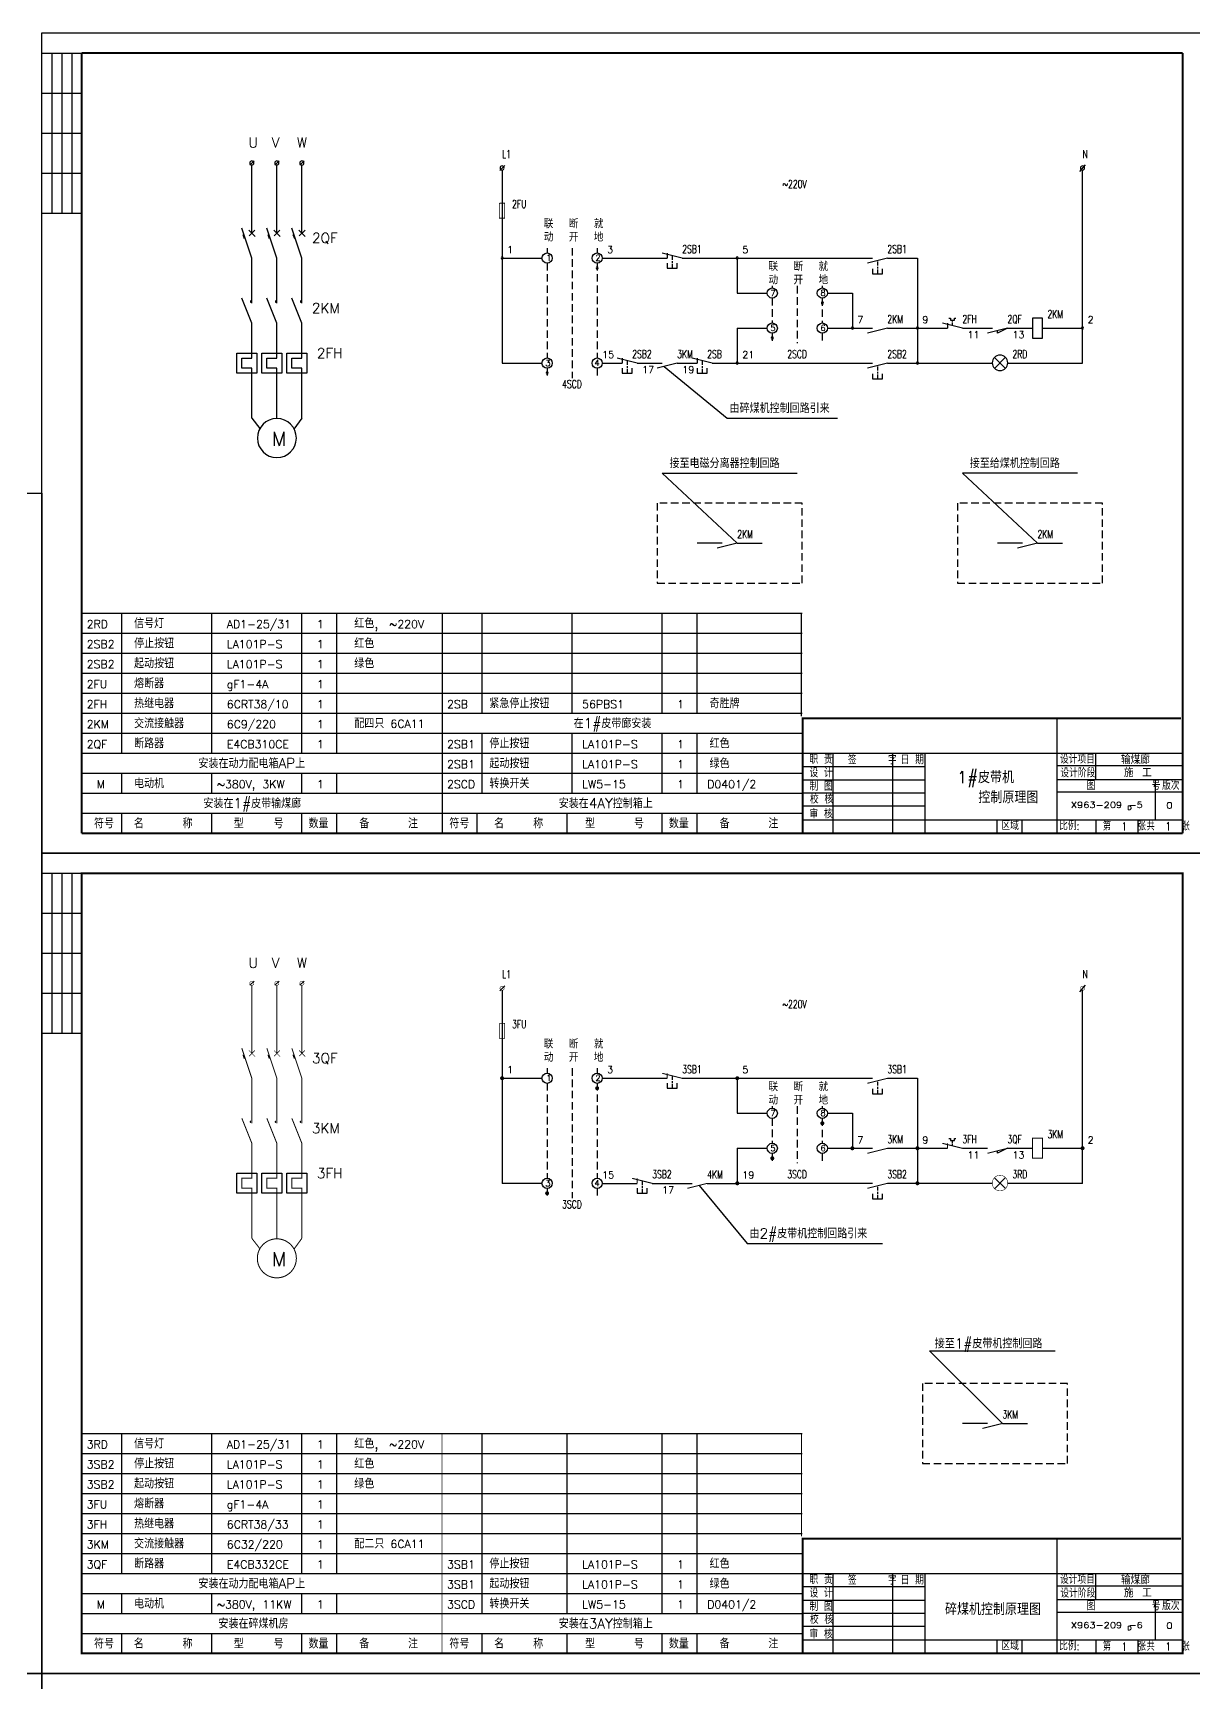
# Model space of a CAD drawing. Extents: x 385 to 3225, y -5 to 1635.
# Drawn here: x 1431 to 2011, y 810 to 1635 of the extents above; entities that cross this region are included whole.
import ezdxf

# ---------------------------------------------------------------- set-up
doc = ezdxf.new("R2010")
doc.units = 0
doc.header["$LTSCALE"] = 30
doc.header["$MEASUREMENT"] = 0
doc.linetypes.add('HIDDEN2', pattern=[0.1875, 0.125, -0.0625])
doc.layers.get('0').update_dxf_attribs({"linetype": 'CONTINUOUS'})
for name, color, linetype in [('HZ', 3, 'CONTINUOUS'), ('SY', 1, 'HIDDEN2'), ('SY1', 5, 'CONTINUOUS')]:
    doc.layers.add(name, color=color, linetype=linetype)
doc.styles.add('HZ', font='txt', dxfattribs={"bigfont": 'hztxt'})

# ---------------------------------------------------------------- blocks, each defined once
blk = doc.blocks.new('FU')
at = {"const_width": 0.4}
blk.add_lwpolyline([(-1.24, -0.05), (1.26, -0.05), (1.26, -7.55), (-1.35, -7.55), (-1.35, -0.05)], dxfattribs=at)

msp = doc.modelspace()

# ---------------------------------------------------------------- linework, layer by layer
for p, q in [((1435, 1225), (1435, 1635)), ((1435, 1635), (2015, 1635)), ((1435, 1635), (1455, 1635)), ((1435, 1625), (1455, 1625)), ((1440, 1625), (1440, 1545)), ((1445, 1625), (1445, 1545)), ((1450, 1625), (1450, 1545)), ((1435, 1605), (1455, 1605)), ((1435, 1585), (1455, 1585)), ((1541.12, 1571.14), (1538.95, 1568.98)), ((1539.99, 1535.02), (1539.99, 1569.06)), ((1553.57, 1571.14), (1551.4, 1568.98)), ((1552.49, 1535.02), (1552.49, 1569.06)), ((1566.1, 1571.14), (1563.94, 1568.98)), ((1564.99, 1535.02), (1564.99, 1569)), ((1666.36, 1568.78), (1663.84, 1566.3)), ((1956.38, 1569.09), (1953.49, 1565.73)), ((1955, 1567.41), (1955, 1567.51)), ((1435, 1565), (1455, 1565)), ((1665, 1566.52), (1665, 1470)), ((1955, 1470), (1955, 1566.6)), ((1435, 1545), (1455, 1545)), ((1539.99, 1522.52), (1534.99, 1537.52)), ((1535.53, 1534.27), (1536.23, 1532.3)), ((1538.54, 1536.46), (1541.67, 1533.33)), ((1541.55, 1536.46), (1538.65, 1533.56)), ((1552.49, 1522.52), (1547.49, 1537.52)), ((1548.03, 1534.27), (1548.73, 1532.3)), ((1551.04, 1536.46), (1554.17, 1533.33)), ((1554.05, 1536.46), (1551.15, 1533.56)), ((1564.99, 1522.52), (1559.99, 1537.52)), ((1560.53, 1534.27), (1561.23, 1532.3)), ((1563.54, 1536.46), (1566.67, 1533.33)), ((1566.55, 1536.46), (1563.65, 1533.56)), ((1539.99, 1500.02), (1539.99, 1522.52)), ((1552.49, 1500.02), (1552.49, 1522.52)), ((1564.99, 1500.02), (1564.99, 1522.52)), ((1665, 1522.51), (1685, 1522.51)), ((1715, 1522.51), (1747.5, 1522.51)), ((1755, 1522.51), (1745, 1525.01)), ((1747.5, 1525.01), (1747.5, 1522.51)), ((1747.5, 1520.01), (1747.5, 1517.51)), ((1750.03, 1523.63), (1750.03, 1521.67)), ((1750.03, 1521.02), (1750.03, 1520.04)), ((1750.03, 1519.55), (1750.03, 1517.43)), ((1752.5, 1517.51), (1752.5, 1520.01)), ((1755, 1522.51), (1755, 1522.51)), ((1755, 1522.51), (1850, 1522.51)), ((1782.5, 1522.51), (1782.5, 1505.01)), ((1857.5, 1522.51), (1847.5, 1520.01)), ((1850, 1522.51), (1850, 1522.51)), ((1850, 1522.51), (1850, 1522.51)), ((1852.54, 1520.8), (1852.54, 1518.85)), ((1852.54, 1518.19), (1852.54, 1517.22)), ((1857.5, 1522.51), (1872.5, 1522.51)), ((1872.5, 1522.51), (1872.5, 1487.51)), ((1747.5, 1517.51), (1752.5, 1517.51)), ((1850, 1517.19), (1850, 1514.69)), ((1850, 1514.69), (1855, 1514.69)), ((1852.54, 1516.73), (1852.54, 1514.61)), ((1855, 1514.69), (1855, 1517.19)), ((1539.99, 1490.02), (1534.99, 1502.52)), ((1552.49, 1490.02), (1547.49, 1502.52)), ((1564.99, 1490.02), (1559.99, 1502.52)), ((1782.5, 1505.01), (1797.5, 1505.01)), ((1827.5, 1505.01), (1840, 1505.01)), ((1840, 1505.01), (1840, 1487.51)), ((1539.99, 1472.52), (1539.99, 1490.02)), ((1552.49, 1472.52), (1552.49, 1490.02)), ((1564.99, 1472.52), (1564.99, 1490.02)), ((1782.5, 1487.51), (1797.5, 1487.51)), ((1782.5, 1487.51), (1782.5, 1470)), ((1827.5, 1487.51), (1850, 1487.51)), ((1857.5, 1487.51), (1847.5, 1485.01)), ((1857.5, 1487.51), (1887.5, 1487.51)), ((1872.5, 1487.51), (1872.5, 1470.01)), ((1895, 1487.51), (1885, 1490.01)), ((1887.5, 1490.01), (1887.5, 1487.51)), ((1888.19, 1492.49), (1888.99, 1492.49)), ((1888.99, 1492.49), (1888.99, 1491.48)), ((1888.99, 1491.48), (1891, 1491.48)), ((1888.99, 1491.48), (1888.99, 1491.48)), ((1890, 1490.95), (1890, 1491.48)), ((1890, 1490.28), (1890, 1490.68)), ((1890, 1489.01), (1890, 1489.88)), ((1890.06, 1490.75), (1890.06, 1490.75)), ((1891, 1491.48), (1891, 1492.49)), ((1891, 1492.49), (1891.74, 1492.49)), ((1895, 1487.5), (1910, 1487.5)), ((1917.5, 1487.51), (1907.5, 1485.01)), ((1917.5, 1487.51), (1912.5, 1485.01)), ((1912.5, 1485.01), (1912.5, 1486.18)), ((1917.5, 1487.51), (1930, 1487.51)), ((1930, 1492.51), (1930, 1482.51)), ((1935, 1492.51), (1930, 1492.51)), ((1935, 1482.51), (1935, 1492.51)), ((1935, 1487.51), (1955, 1487.51)), ((1930, 1482.51), (1935, 1482.51)), ((1532.49, 1475.02), (1542.49, 1475.02)), ((1532.49, 1465.02), (1532.49, 1475.02)), ((1534.99, 1467.52), (1534.99, 1472.52)), ((1534.99, 1472.52), (1539.99, 1472.52)), ((1542.49, 1475.02), (1542.49, 1465.02)), ((1544.99, 1475.02), (1554.99, 1475.02)), ((1544.99, 1465.02), (1544.99, 1475.02)), ((1547.49, 1467.52), (1547.49, 1472.52)), ((1547.49, 1472.52), (1552.49, 1472.52)), ((1554.99, 1475.02), (1554.99, 1465.02)), ((1557.49, 1475.02), (1567.49, 1475.02)), ((1557.49, 1465.02), (1557.49, 1475.02)), ((1559.99, 1467.52), (1559.99, 1472.52)), ((1559.99, 1472.52), (1564.99, 1472.52)), ((1567.49, 1475.02), (1567.49, 1465.02)), ((1665, 1470.01), (1685, 1470.01)), ((1715, 1470), (1725, 1470)), ((1732.5, 1470.01), (1722.5, 1472.51)), ((1725, 1472.51), (1725, 1470.01)), ((1727.53, 1471.13), (1727.53, 1469.17)), ((1727.53, 1468.52), (1727.53, 1467.54)), ((1732.5, 1470.01), (1732.5, 1470.01)), ((1732.5, 1470), (1745, 1470)), ((1752.5, 1470), (1742.5, 1467.5)), ((1745.92, 1468.33), (1777.5, 1442.5)), ((1752.5, 1470), (1762.5, 1470)), ((1770, 1470.01), (1760, 1472.51)), ((1762.5, 1472.51), (1762.5, 1470.01)), ((1765.03, 1471.13), (1765.03, 1469.17)), ((1765.03, 1468.52), (1765.03, 1467.54)), ((1770, 1470.01), (1770, 1470.01)), ((1770, 1470.01), (1770, 1470.01)), ((1770, 1470), (1782.5, 1470)), ((1782.5, 1470.01), (1850, 1470.01)), ((1857.5, 1470.01), (1847.5, 1467.51)), ((1852.54, 1468.3), (1852.54, 1466.35)), ((1857.5, 1470.01), (1910, 1470.01)), ((1911.08, 1472.81), (1916.35, 1467.54)), ((1911.1, 1467.47), (1916.41, 1472.77)), ((1917.5, 1470.01), (1955, 1470.01)), ((1542.49, 1465.02), (1532.49, 1465.02)), ((1539.99, 1467.52), (1534.99, 1467.52)), ((1539.99, 1442.52), (1539.99, 1467.52)), ((1554.99, 1465.02), (1544.99, 1465.02)), ((1552.49, 1467.52), (1547.49, 1467.52)), ((1552.49, 1442.52), (1552.49, 1467.52)), ((1567.49, 1465.02), (1557.49, 1465.02)), ((1564.99, 1467.52), (1559.99, 1467.52)), ((1564.99, 1442.52), (1564.99, 1467.52)), ((1725, 1467.51), (1725, 1465.01)), ((1725, 1465.01), (1730, 1465.01)), ((1727.53, 1467.05), (1727.53, 1464.93)), ((1730, 1465.01), (1730, 1467.51)), ((1762.5, 1467.51), (1762.5, 1465.01)), ((1762.5, 1465.01), (1767.5, 1465.01)), ((1765.03, 1467.05), (1765.03, 1464.93)), ((1767.5, 1465.01), (1767.5, 1467.51)), ((1850, 1464.69), (1850, 1462.19)), ((1850, 1462.19), (1855, 1462.19)), ((1852.54, 1465.69), (1852.54, 1464.72)), ((1852.54, 1464.23), (1852.54, 1462.11)), ((1855, 1462.19), (1855, 1464.69)), ((1539.99, 1442.52), (1543.96, 1437.39)), ((1564.99, 1442.52), (1560.98, 1437)), ((1777.5, 1442.5), (1832.5, 1442.5)), ((1745, 1415), (1782.5, 1380)), ((1745, 1415), (1812.5, 1415)), ((1895, 1415), (1932.5, 1380)), ((1952.5, 1415), (1895, 1415)), ((595, 1405), (1435, 1405)), ((1435, 1405), (1435, 815)), ((1775, 1380), (1762.5, 1380)), ((1782.5, 1380), (1772.5, 1377.5)), ((1782.5, 1380), (1795, 1380)), ((1925, 1380), (1912.5, 1380)), ((1932.5, 1380), (1922.5, 1377.5)), ((1932.5, 1380), (1945, 1380)), ((1455, 1345), (1815, 1345)), ((1475, 1275), (1475, 1345)), ((1520, 1275), (1520, 1345)), ((1565, 1275), (1565, 1345)), ((1582.5, 1275), (1582.5, 1345)), ((1635, 1345), (1635, 1235)), ((1655, 1295), (1655, 1345)), ((1700, 1295), (1700, 1345)), ((1745, 1295), (1745, 1345)), ((1762.5, 1295), (1762.5, 1345)), ((1814.57, 1293.58), (1814.57, 1345)), ((1455, 1335), (1815, 1335)), ((1455, 1325), (1815, 1325)), ((1455, 1315), (1815, 1315)), ((1455, 1305), (1815, 1305)), ((1455, 1295), (1815, 1295)), ((1455, 1285), (1815, 1285)), ((1655, 1255), (1655, 1285)), ((1700, 1255), (1700, 1285)), ((1745, 1255), (1745, 1285)), ((1762.5, 1255), (1762.5, 1285)), ((1455, 1275), (1815, 1275)), ((1815.49, 1274.98), (2004.54, 1274.98)), ((1455, 1265), (1815, 1265)), ((1475, 1255), (1475, 1265)), ((1520, 1255), (1520, 1265)), ((1565, 1255), (1565, 1265)), ((1582.5, 1255), (1582.5, 1265)), ((1455, 1255), (1635, 1255)), ((1635, 1255), (1815, 1255)), ((1455, 1245), (1517.5, 1245)), ((1455, 1245), (1815, 1245)), ((1475, 1235), (1475, 1245)), ((1520, 1235), (1520, 1245)), ((1565, 1235), (1565, 1245)), ((1582.5, 1235), (1582.5, 1245)), ((1652.5, 1235), (1652.5, 1245)), ((1697.5, 1235), (1697.5, 1245)), ((1745, 1235), (1745, 1245)), ((1762.5, 1235), (1762.5, 1245)), ((2015, 1225), (1435, 1225)), ((1435, 815), (1435, 1225)), ((1435, 1225), (2015, 1225)), ((1435, 1225), (1455, 1225)), ((1435, 1215), (1455, 1215)), ((1440, 1215), (1440, 1135)), ((1445, 1215), (1445, 1135)), ((1450, 1215), (1450, 1135)), ((1435, 1195), (1455, 1195)), ((1435, 1175), (1455, 1175)), ((1435, 1155), (1455, 1155)), ((1541.12, 1161.14), (1538.95, 1158.98)), ((1553.57, 1161.14), (1551.4, 1158.98)), ((1566.1, 1161.14), (1563.94, 1158.98)), ((1666.36, 1158.78), (1663.84, 1156.3)), ((1665, 1156.52), (1665, 1060)), ((1956.38, 1159.09), (1953.49, 1155.73)), ((1955, 1157.41), (1955, 1157.51)), ((1955, 1060), (1955, 1156.6)), ((1435, 1135), (1455, 1135)), ((1750.03, 1113.63), (1750.03, 1111.67)), ((1665, 1112.51), (1685, 1112.51)), ((1715, 1112.51), (1747.5, 1112.51)), ((1747.5, 1110.01), (1747.5, 1107.51)), ((1747.5, 1107.51), (1752.5, 1107.51)), ((1750.03, 1111.02), (1750.03, 1110.04)), ((1750.03, 1109.55), (1750.03, 1107.43)), ((1752.5, 1107.51), (1752.5, 1110.01)), ((1755, 1112.51), (1755, 1112.51)), ((1755, 1112.51), (1850, 1112.51)), ((1782.5, 1112.51), (1782.5, 1095.01)), ((1850, 1112.51), (1850, 1112.51)), ((1850, 1112.51), (1850, 1112.51)), ((1850, 1107.19), (1850, 1104.69)), ((1852.54, 1110.8), (1852.54, 1108.85)), ((1852.54, 1108.19), (1852.54, 1107.22)), ((1852.54, 1106.73), (1852.54, 1104.61)), ((1855, 1104.69), (1855, 1107.19)), ((1857.5, 1112.51), (1872.5, 1112.51)), ((1872.5, 1112.51), (1872.5, 1077.51)), ((1850, 1104.69), (1855, 1104.69)), ((1782.5, 1095.01), (1797.5, 1095.01)), ((1827.5, 1095.01), (1840, 1095.01)), ((1840, 1095.01), (1840, 1077.51)), ((1888.19, 1082.49), (1888.99, 1082.49)), ((1888.99, 1082.49), (1888.99, 1081.48)), ((1888.99, 1081.48), (1891, 1081.48)), ((1888.99, 1081.48), (1888.99, 1081.48)), ((1890, 1080.95), (1890, 1081.48)), ((1890, 1080.28), (1890, 1080.68)), ((1890.06, 1080.75), (1890.06, 1080.75)), ((1891, 1081.48), (1891, 1082.49)), ((1891, 1082.49), (1891.74, 1082.49)), ((1782.5, 1077.51), (1797.5, 1077.51)), ((1782.5, 1077.51), (1782.5, 1060)), ((1827.5, 1077.51), (1850, 1077.51)), ((1857.5, 1077.51), (1887.5, 1077.51)), ((1872.5, 1077.51), (1872.5, 1060.01)), ((1890, 1079.01), (1890, 1079.88)), ((1895, 1077.51), (1907.5, 1077.51)), ((1917.5, 1077.51), (1912.5, 1075.01)), ((1912.5, 1075.01), (1912.5, 1076.18)), ((1917.5, 1077.51), (1930, 1077.51)), ((1935, 1077.51), (1955, 1077.51)), ((1532.49, 1065.02), (1542.49, 1065.02)), ((1532.49, 1055.02), (1532.49, 1065.02)), ((1542.49, 1065.02), (1542.49, 1055.02)), ((1544.99, 1065.02), (1554.99, 1065.02)), ((1544.99, 1055.02), (1544.99, 1065.02)), ((1554.99, 1065.02), (1554.99, 1055.02)), ((1557.49, 1065.02), (1567.49, 1065.02)), ((1557.49, 1055.02), (1557.49, 1065.02)), ((1567.49, 1065.02), (1567.49, 1055.02)), ((1665, 1060.01), (1685, 1060.01)), ((1715, 1060), (1732.5, 1060)), ((1732.5, 1057.51), (1732.5, 1055.01)), ((1735.03, 1061.13), (1735.03, 1059.17)), ((1735.03, 1058.52), (1735.03, 1057.54)), ((1735.03, 1057.05), (1735.03, 1054.93)), ((1737.5, 1055.01), (1737.5, 1057.51)), ((1740, 1060.01), (1740, 1060.01)), ((1740, 1060), (1760, 1060)), ((1763.47, 1058.94), (1787.5, 1030)), ((1767.5, 1060), (1782.5, 1060)), ((1775, 1060.01), (1775, 1060.01)), ((1782.5, 1060.01), (1850, 1060.01)), ((1852.54, 1058.3), (1852.54, 1056.35)), ((1852.54, 1055.69), (1852.54, 1054.72)), ((1857.5, 1060.01), (1910, 1060.01)), ((1911.08, 1062.81), (1916.35, 1057.54)), ((1911.1, 1057.47), (1916.41, 1062.77)), ((1917.5, 1060.01), (1955, 1060.01)), ((1542.49, 1055.02), (1532.49, 1055.02)), ((1554.99, 1055.02), (1544.99, 1055.02)), ((1567.49, 1055.02), (1557.49, 1055.02)), ((1732.5, 1055.01), (1737.5, 1055.01)), ((1850, 1054.69), (1850, 1052.19)), ((1850, 1052.19), (1855, 1052.19)), ((1852.54, 1054.23), (1852.54, 1052.11)), ((1855, 1052.19), (1855, 1054.69)), ((1787.5, 1030), (1855, 1030)), ((1915, 940), (1878.6, 976.2)), ((1878.6, 976.2), (1941.25, 976.2)), ((1455, 935), (1815, 935)), ((1475, 865), (1475, 935)), ((1520, 865), (1520, 935)), ((1565, 865), (1565, 935)), ((1582.5, 865), (1582.5, 935)), ((1655, 845), (1655, 935)), ((1697.5, 845), (1697.5, 935)), ((1745, 845), (1745, 935)), ((1762.5, 845), (1762.5, 935)), ((1907.5, 940), (1895, 940)), ((1915, 940), (1927.5, 940)), ((1455, 925), (1815, 925)), ((1455, 915), (1815, 915)), ((1455, 905), (1815, 905)), ((1455, 895), (1815, 895)), ((1455, 885), (1815, 885)), ((1455, 875), (1815, 875)), ((1455, 865), (1815, 865)), ((1815.49, 864.98), (2004.54, 864.98)), ((1455, 855), (1815, 855)), ((1475, 845), (1475, 855)), ((1520, 845), (1520, 855)), ((1565, 845), (1565, 855)), ((1582.5, 845), (1582.5, 855)), ((1455, 845), (1635, 845)), ((1635, 845), (1815, 845)), ((1455, 835), (1517.5, 835)), ((1455, 835), (1815, 835)), ((1475, 825), (1475, 835)), ((1520, 825), (1520, 835)), ((1565, 825), (1565, 835)), ((1582.5, 825), (1582.5, 835)), ((1655, 825), (1655, 835)), ((1697.5, 825), (1697.5, 835)), ((1745, 825), (1745, 835)), ((1762.5, 825), (1762.5, 835)), ((1435, 815), (595, 815)), ((855, 815), (1435, 815)), ((2015, 815), (1435, 815)), ((1435, 815), (1435, 405)), ((1435, 405), (1435, 815)), ((1435, 815), (2015, 815)), ((1435, 815), (1455, 815))]:
    msp.add_line(p, q)
for points, const_width in [([(1455, 1625), (2005, 1625)], 1), ([(1455, 1235), (1455, 1625)], 1), ([(2005, 1625), (2005, 1235)], 1), ([(1663.76, 1549.96), (1666.26, 1549.96), (1666.26, 1542.46), (1663.65, 1542.46), (1663.65, 1549.96)], 0.4), ([(2004.16, 1292.37), (1815.11, 1292.37), (1815.11, 1235)], 1), ([(2005, 1235), (1455, 1235)], 1), ([(1455, 825), (1455, 1215), (2005, 1215), (2005, 825), (1455, 825)], 1), ([(1539.99, 1125.02), (1539.99, 1159.06)], 0.5), ([(1552.49, 1125.02), (1552.49, 1159.06)], 0.5), ([(1564.99, 1125.02), (1564.99, 1159)], 0.5), ([(1539.99, 1090.02), (1539.99, 1112.52), (1534.99, 1127.52)], 0.5), ([(1535.53, 1124.27), (1536.23, 1122.3)], 0.5), ([(1538.54, 1126.46), (1541.67, 1123.33)], 0.3), ([(1541.55, 1126.46), (1538.65, 1123.56)], 0.3), ([(1552.49, 1090.02), (1552.49, 1112.52), (1547.49, 1127.52)], 0.5), ([(1548.03, 1124.27), (1548.73, 1122.3)], 0.5), ([(1551.04, 1126.46), (1554.17, 1123.33)], 0.3), ([(1554.05, 1126.46), (1551.15, 1123.56)], 0.3), ([(1564.99, 1090.02), (1564.99, 1112.52), (1559.99, 1127.52)], 0.5), ([(1560.53, 1124.27), (1561.23, 1122.3)], 0.5), ([(1563.54, 1126.46), (1566.67, 1123.33)], 0.3), ([(1566.55, 1126.46), (1563.65, 1123.56)], 0.3), ([(1755, 1112.51), (1745, 1115.01)], 0.5), ([(1747.5, 1115.01), (1747.5, 1112.51)], 0.5), ([(1857.5, 1112.51), (1847.5, 1110.01)], 0.5), ([(1539.99, 1032.52), (1539.99, 1057.52), (1534.99, 1057.52), (1534.99, 1062.52), (1539.99, 1062.52), (1539.99, 1080.02), (1534.99, 1092.52)], 0.5), ([(1552.49, 1032.52), (1552.49, 1057.52), (1547.49, 1057.52), (1547.49, 1062.52), (1552.49, 1062.52), (1552.49, 1080.02), (1547.49, 1092.52)], 0.5), ([(1564.99, 1032.52), (1564.99, 1057.52), (1559.99, 1057.52), (1559.99, 1062.52), (1564.99, 1062.52), (1564.99, 1080.02), (1559.99, 1092.52)], 0.5), ([(1930, 1082.51), (1930, 1072.51), (1935, 1072.51), (1935, 1082.51), (1930, 1082.51)], 0.5), ([(1857.5, 1077.51), (1847.5, 1075.01)], 0.5), ([(1895, 1077.51), (1885, 1080.01)], 0.5), ([(1887.5, 1080.01), (1887.5, 1077.51)], 0.5), ([(1917.5, 1077.51), (1907.5, 1075.01)], 0.5), ([(1740, 1060.01), (1730, 1062.51)], 0.5), ([(1732.5, 1062.51), (1732.5, 1060.01)], 0.5), ([(1767.5, 1060), (1757.5, 1057.5)], 0.5), ([(1857.5, 1060.01), (1847.5, 1057.51)], 0.5), ([(1539.99, 1032.52), (1543.96, 1027.39)], 0.5), ([(1564.99, 1032.52), (1560.98, 1027)], 0.5), ([(1915, 940), (1905, 937.5)], 0.5), ([(1635, 935), (1635, 825)], 0.4), ([(1814.57, 883.58), (1814.57, 935)], 0.4), ([(2004.16, 882.37), (1815.11, 882.37), (1815.11, 825)], 1)]:
    msp.add_lwpolyline(points, dxfattribs=dict(const_width=const_width))
for points, const_width in [([(1538.97, 1160.02, 1), (1541.02, 1160.02, 1)], 0.25), ([(1551.47, 1160.02, 1), (1553.52, 1160.02, 1)], 0.25), ([(1563.97, 1160.02, 1), (1566.02, 1160.02, 1)], 0.25), ([(1663.97, 1157.51, 1), (1666.02, 1157.51, 1)], 0.25), ([(1953.97, 1157.51, 1), (1956.02, 1157.51, 1)], 0.25), ([(1664.51, 1112.54, 1), (1665.51, 1112.54, 1)], 1), ([(1782.01, 1112.54, 1), (1783.01, 1112.54, 1)], 1), ([(1712.01, 1107.54, 1), (1713.01, 1107.54, 1)], 1), ([(1824.51, 1090.04, 1), (1825.51, 1090.04, 1)], 1), ([(1799.51, 1072.54, 1), (1800.51, 1072.54, 1)], 1), ([(1839.51, 1077.54, 1), (1840.51, 1077.54, 1)], 1), ([(1872.01, 1077.54, 1), (1873.01, 1077.54, 1)], 1), ([(1954.51, 1077.54, 1), (1955.51, 1077.54, 1)], 1), ([(1909.88, 1060.13, 1), (1917.63, 1060.13, 1)], 0.25), ([(1687.01, 1055.04, 1), (1688.01, 1055.04, 1)], 1), ([(1782.01, 1060.04, 1), (1783.01, 1060.04, 1)], 1), ([(1872.01, 1060.04, 1), (1873.01, 1060.04, 1)], 1), ([(1542.74, 1022.52, 1), (1562.24, 1022.52, 1)], 0.5)]:
    msp.add_lwpolyline(points, format="xyb", close=True, dxfattribs=dict(const_width=const_width))
at = {"const_width": 0.65}
for points in [[(1539.6, 1091.09, 0.428691), (1539.26, 1090.76, 1)], [(1539.26, 1090.76, 0.429183), (1539.6, 1090.44, 1)], [(1552.1, 1091.09, 0.428691), (1551.76, 1090.76, 1)], [(1551.76, 1090.76, 0.429183), (1552.1, 1090.44, 1)], [(1564.6, 1091.09, 0.428691), (1564.26, 1090.76, 1)], [(1564.26, 1090.76, 0.429183), (1564.6, 1090.44, 1)]]:
    msp.add_lwpolyline(points, format="xyb", dxfattribs=at)
for centre in [(1687.5, 1522.51), (1712.5, 1522.51), (1800, 1505.01), (1825, 1505.01), (1800, 1487.51), (1825, 1487.51), (1687.5, 1470.01), (1712.5, 1470.01), (1687.5, 1112.51), (1712.5, 1112.51), (1800, 1095.01), (1825, 1095.01), (1800, 1077.51), (1825, 1077.51), (1687.5, 1060.01), (1712.5, 1060.01)]:
    msp.add_circle(centre, 2.55)
for centre, radius, start, end in [((1539.99, 1570.02), 1.03, 0, 180), ((1539.99, 1570.02), 1.03, 180, 0), ((1552.49, 1570.02), 1.03, 0, 180), ((1552.49, 1570.02), 1.03, 180, 0), ((1564.99, 1570.02), 1.03, 0, 180), ((1564.99, 1570.02), 1.03, 180, 0), ((1665, 1567.51), 1.02, 0, 180), ((1665, 1567.51), 1.02, 180, 0), ((1955, 1567.51), 1.02, 0, 180), ((1955, 1567.51), 1.02, 180, 0), ((1665.01, 1522.54), 0.5, 0, 180), ((1665.01, 1522.54), 0.5, 180, 0), ((1712.51, 1517.54), 0.5, 0, 180), ((1782.51, 1522.54), 0.5, 0, 180), ((1782.51, 1522.54), 0.5, 180, 0), ((1712.51, 1517.54), 0.5, 180, 0), ((1539.58, 1500.76), 0.325, 87.18258, 180), ((1552.08, 1500.76), 0.325, 87.18258, 180), ((1564.58, 1500.76), 0.325, 87.18258, 180), ((1539.58, 1500.76), 0.325, 180, 272.91277), ((1552.08, 1500.76), 0.325, 180, 272.91277), ((1564.58, 1500.76), 0.325, 180, 272.91277), ((1825.01, 1500.04), 0.5, 0, 180), ((1825.01, 1500.04), 0.5, 180, 0), ((1840.01, 1487.54), 0.5, 0, 180), ((1840.01, 1487.54), 0.5, 180, 0), ((1872.51, 1487.54), 0.5, 0, 180), ((1872.51, 1487.54), 0.5, 180, 0), ((1955.01, 1487.54), 0.5, 0, 180), ((1955.01, 1487.54), 0.5, 180, 0), ((1800.01, 1482.54), 0.5, 0, 180), ((1800.01, 1482.54), 0.5, 180, 0), ((1782.51, 1470.04), 0.5, 0, 180), ((1782.51, 1470.04), 0.5, 180, 0), ((1872.51, 1470.04), 0.5, 0, 180), ((1872.51, 1470.04), 0.5, 180, 0), ((1913.76, 1470.13), 3.88, 0, 180), ((1913.76, 1470.13), 3.88, 180, 0), ((1687.51, 1465.04), 0.5, 0, 180), ((1687.51, 1465.04), 0.5, 180, 0), ((1552.49, 1432.52), 9.75, 0, 180), ((1552.49, 1432.52), 9.75, 180, 0)]:
    msp.add_arc(centre, radius, start, end)
at = {"layer": 'HZ', "color": 3}
for p, q in [((1942.19, 1292.15), (1942.19, 1235)), ((1830.24, 1274.98), (1830.24, 1235)), ((1860.12, 1274.98), (1860.12, 1236.91)), ((1860.13, 1274.98), (1860.13, 1235)), ((1876.23, 1274.98), (1876.23, 1235)), ((1961.58, 1261.92), (1961.58, 1274.98)), ((1876.23, 1268.26), (1815.11, 1268.26)), ((2005.13, 1268.63), (1942.19, 1268.63)), ((1942.19, 1261.92), (2005.13, 1261.92)), ((1991.42, 1241.76), (1991.42, 1261.92)), ((1876.23, 1261.54), (1815.11, 1261.54)), ((1815.11, 1255.2), (1876.23, 1255.2)), ((2005.13, 1255.57), (1942.19, 1255.57)), ((1876.23, 1248.48), (1815.11, 1248.48)), ((1815.11, 1241.76), (2005.13, 1241.76)), ((1912.34, 1235), (1912.34, 1241.76)), ((1924.65, 1241.76), (1924.65, 1235)), ((1961.58, 1241.76), (1961.58, 1235)), ((1982.85, 1235), (1982.85, 1241.76)), ((1942.19, 882.15), (1942.19, 825)), ((1876.23, 858.26), (1815.11, 858.26)), ((1830.24, 864.98), (1830.24, 825)), ((1860.12, 864.98), (1860.12, 826.91)), ((1860.13, 864.98), (1860.13, 825)), ((1876.23, 864.98), (1876.23, 825)), ((2005.13, 858.63), (1942.19, 858.63)), ((1961.58, 851.92), (1961.58, 864.98)), ((1876.23, 851.54), (1815.11, 851.54)), ((1942.19, 851.92), (2005.13, 851.92)), ((1991.42, 831.76), (1991.42, 851.92)), ((1815.11, 845.2), (1876.23, 845.2)), ((2005.13, 845.57), (1942.19, 845.57)), ((1876.23, 838.48), (1815.11, 838.48)), ((1815.11, 831.76), (2005.13, 831.76)), ((1912.34, 825), (1912.34, 831.76)), ((1924.65, 831.76), (1924.65, 825)), ((1961.58, 831.76), (1961.58, 825)), ((1982.85, 825), (1982.85, 831.76))]:
    msp.add_line(p, q, dxfattribs=at)
at = {"layer": 'SY'}
for p, q in [((1687.5, 1527.51), (1687.5, 1524.98)), ((1700, 1527.51), (1700, 1462.51)), ((1712.5, 1527.51), (1712.5, 1524.98)), ((1687.5, 1520.09), (1687.5, 1472.49)), ((1712.5, 1520.09), (1712.5, 1472.49)), ((1800, 1508.56), (1800, 1507.45)), ((1800, 1502.51), (1800, 1489.99)), ((1812.5, 1508.56), (1812.5, 1480.01)), ((1825, 1508.56), (1825, 1507.45)), ((1825, 1502.42), (1825, 1489.99)), ((1800, 1484.96), (1800, 1480.01)), ((1825, 1485.05), (1825, 1480.01)), ((1687.5, 1467.6), (1687.5, 1462.51)), ((1712.5, 1467.6), (1712.5, 1462.51)), ((1742.5, 1400), (1742.5, 1360)), ((1815, 1400), (1742.5, 1400)), ((1815, 1360), (1815, 1400)), ((1965, 1400), (1892.5, 1400)), ((1892.5, 1400), (1892.5, 1360)), ((1965, 1360), (1965, 1400)), ((1742.5, 1360), (1815, 1360)), ((1892.5, 1360), (1965, 1360)), ((1687.5, 1117.51), (1687.5, 1114.98)), ((1700, 1117.51), (1700, 1052.51)), ((1712.5, 1117.51), (1712.5, 1114.98)), ((1687.5, 1110.09), (1687.5, 1062.49)), ((1712.5, 1110.09), (1712.5, 1062.49)), ((1800, 1098.56), (1800, 1097.45)), ((1812.5, 1098.56), (1812.5, 1070.01)), ((1825, 1098.56), (1825, 1097.45)), ((1800, 1092.51), (1800, 1079.99)), ((1825, 1092.42), (1825, 1079.99)), ((1800, 1074.96), (1800, 1070.01)), ((1825, 1075.05), (1825, 1070.01)), ((1687.5, 1057.6), (1687.5, 1052.51)), ((1712.5, 1057.6), (1712.5, 1052.51)), ((1875, 960), (1875, 920)), ((1947.5, 960), (1875, 960)), ((1947.5, 920), (1947.5, 960)), ((1875, 920), (1947.5, 920))]:
    msp.add_line(p, q, dxfattribs=at)

# ---------------------------------------------------------------- block references
msp.add_blockref('FU', (1665, 1140.01))

# ---------------------------------------------------------------- texts
at = {"style": 'HZ'}
for s, height, p in [('U', 5, (1538.32, 1577.71)), ('V', 5, (1549.96, 1577.8)), ('W', 5, (1562.5, 1577.8)), ('2QF', 5, (1570.05, 1530.06)), ('联', 4, (1685.84, 1537.48)), ('动', 4, (1685.84, 1530.82)), ('开', 4, (1698.34, 1530.82)), ('断', 4, (1698.34, 1537.48)), ('地', 4, (1710.84, 1530.82)), ('就', 4, (1710.84, 1537.48)), ('1', 3.5, (1667.5, 1525)), ('3', 3.5, (1717.5, 1525)), ('5', 3.5, (1785, 1525)), ('联', 4, (1798.11, 1516.11)), ('断', 4, (1810.61, 1516.11)), ('就', 4, (1823.11, 1516.11)), ('动', 4, (1798.11, 1509.44)), ('开', 4, (1810.61, 1509.44)), ('地', 4, (1823.11, 1509.44)), ('2KM', 5, (1569.99, 1495.02)), ('7', 3.5, (1842.5, 1490)), ('9', 3.5, (1875, 1490)), ('2', 3.5, (1957.5, 1490)), ('11', 3.5, (1897.5, 1482.5)), ('13', 3.5, (1920, 1482.5)), ('2FH', 5, (1572.49, 1472.52)), ('15', 3.5, (1715, 1472.5)), ('17', 3.5, (1735, 1465)), ('19', 3.5, (1755, 1465)), ('21', 3.5, (1785, 1472.5)), ('由碎煤机控制回路引来', 5, (1778.66, 1445)), ('M', 7, (1549.99, 1428.57)), ('接至电磁分离器控制回路', 5, (1748.66, 1417.5)), ('接至给煤机控制回路', 5, (1898.66, 1417.5)), ('2RD', 4, (1457.5, 1337.5)), ('信号灯', 5, (1481.16, 1337.5)), ('AD1-25/31', 4, (1527.5, 1337.5)), ('1', 4, (1572.5, 1337.5)), ('红色,', 5, (1591.16, 1337.5)), (' ~220V', 4, (1605, 1337.5)), ('2SB2', 4, (1457.5, 1327.5)), ('停止按钮', 5, (1481.16, 1327.5)), ('LA101P-S', 4, (1527.5, 1327.5)), ('1', 4, (1572.5, 1327.5)), ('红色', 5, (1591.16, 1327.5)), ('2SB2', 4, (1457.5, 1317.5)), ('起动按钮', 5, (1481.16, 1317.5)), ('LA101P-S', 4, (1527.5, 1317.5)), ('1', 4, (1572.5, 1317.5)), ('绿色', 5, (1591.16, 1317.5)), ('2FU', 4, (1457.5, 1307.5)), ('熔断器', 5, (1481.16, 1307.5)), ('gF1-4A', 4, (1527.5, 1307.5)), ('1', 4, (1572.5, 1307.5)), ('2FH', 4, (1457.5, 1297.5)), ('热继电器', 5, (1481.16, 1297.5)), ('6CRT38/10', 4, (1527.5, 1297.5)), ('1', 4, (1572.5, 1297.5)), ('2SB', 4, (1637.5, 1297.5)), ('紧急停止按钮', 5, (1658.66, 1297.5)), ('56PBS1', 4, (1705, 1297.5)), ('1', 4, (1752.5, 1297.5)), ('奇胜牌', 5, (1768.66, 1297.5)), ('2KM', 4, (1457.5, 1287.5)), ('交流接触器', 5, (1481.16, 1287.5)), ('6C9/220', 4, (1527.5, 1287.5)), ('1', 4, (1572.5, 1287.5)), ('配四只', 5, (1591.16, 1287.5)), ('6CA11', 4, (1609.24, 1287.74)), ('在1#皮带廊安装', 5, (1700.82, 1287.5)), ('2QF', 4, (1457.5, 1277.5)), ('断路器', 5, (1481.16, 1277.5)), ('E4CB310CE', 4, (1527.5, 1277.5)), ('1', 4, (1572.5, 1277.5)), ('2SB1', 4, (1637.5, 1277.5)), ('停止按钮', 5, (1658.66, 1277.5)), ('LA101P-S', 4, (1705, 1277.5)), ('1', 4, (1752.5, 1277.5)), ('红色', 5, (1768.66, 1277.5)), ('安装在动力配电箱AP上', 5, (1513.32, 1267.5)), ('2SB1', 4, (1637.5, 1267.5)), ('起动按钮', 5, (1658.66, 1267.5)), ('LA101P-S', 4, (1705, 1267.5)), ('1', 4, (1752.5, 1267.5)), ('绿色', 5, (1768.66, 1267.5)), ('电动机', 5, (1481.16, 1257.5)), ('转换开关', 5, (1658.66, 1257.5)), ('D0401/2', 4, (1767.5, 1257.5)), ('1#皮带机', 6, (1892.24, 1260)), ('M', 4, (1462.5, 1257.5)), ('~380V, 3KW', 4, (1522.5, 1257.5)), ('1', 4, (1572.5, 1257.5)), ('2SCD', 4, (1637.5, 1257.5)), ('LW5-15', 4, (1705, 1257.5)), ('1', 4, (1752.5, 1257.5)), ('  控制原理图', 6, (1892.24, 1250)), ('安装在1#皮带输煤廊', 5, (1515.82, 1247.5)), ('安装在4AY控制箱上', 5, (1693.32, 1247.5)), ('符号', 5, (1461.16, 1237.5)), ('名    称', 5, (1481.01, 1237.5)), (' 型   号', 5, (1526.49, 1237.5)), ('数量', 5, (1568.32, 1237.5)), ('备    注', 5, (1593.66, 1237.5)), ('符号', 5, (1638.66, 1237.5)), ('名   称', 5, (1661.01, 1237.5)), ('型    号', 5, (1706.49, 1237.5)), ('数量', 5, (1748.32, 1237.5)), ('备    注', 5, (1773.66, 1237.5)), ('U', 5, (1538.32, 1167.71)), ('V', 5, (1549.96, 1167.8)), ('W', 5, (1562.5, 1167.8)), ('联', 4, (1685.84, 1127.48)), ('断', 4, (1698.34, 1127.48)), ('就', 4, (1710.84, 1127.48)), ('3QF', 5, (1570.05, 1120.06)), ('动', 4, (1685.84, 1120.82)), ('开', 4, (1698.34, 1120.82)), ('地', 4, (1710.84, 1120.82)), ('1', 3.5, (1667.5, 1115)), ('3', 3.5, (1717.5, 1115)), ('5', 3.5, (1785, 1115)), ('联', 4, (1798.11, 1106.11)), ('断', 4, (1810.61, 1106.11)), ('就', 4, (1823.11, 1106.11)), ('动', 4, (1798.11, 1099.44)), ('开', 4, (1810.61, 1099.44)), ('地', 4, (1823.11, 1099.44)), ('3KM', 5, (1569.99, 1085.02)), ('7', 3.5, (1842.5, 1080)), ('9', 3.5, (1875, 1080)), ('2', 3.5, (1957.5, 1080)), ('11', 3.5, (1897.5, 1072.5)), ('13', 3.5, (1920, 1072.5)), ('3FH', 5, (1572.49, 1062.52)), ('15', 3.5, (1715, 1062.5)), ('19', 3.5, (1785, 1062.5)), ('17', 3.5, (1745, 1055)), ('由2#皮带机控制回路引来', 5, (1788.66, 1032.5)), ('M', 7, (1549.99, 1018.57)), ('接至1#皮带机控制回路', 5, (1881.16, 977.5)), ('信号灯', 5, (1481.16, 927.5)), ('AD1-25/31', 4, (1527.5, 927.5)), ('红色,', 5, (1591.16, 927.5)), ('3RD', 4, (1457.5, 927.5)), ('1', 4, (1572.5, 927.5)), (' ~220V', 4, (1605, 927.5)), ('3SB2', 4, (1457.5, 917.5)), ('停止按钮', 5, (1481.16, 917.5)), ('LA101P-S', 4, (1527.5, 917.5)), ('1', 4, (1572.5, 917.5)), ('红色', 5, (1591.16, 917.5)), ('3SB2', 4, (1457.5, 907.5)), ('起动按钮', 5, (1481.16, 907.5)), ('LA101P-S', 4, (1527.5, 907.5)), ('1', 4, (1572.5, 907.5)), ('绿色', 5, (1591.16, 907.5)), ('3FU', 4, (1457.5, 897.5)), ('熔断器', 5, (1481.16, 897.5)), ('gF1-4A', 4, (1527.5, 897.5)), ('1', 4, (1572.5, 897.5)), ('3FH', 4, (1457.5, 887.5)), ('热继电器', 5, (1481.16, 887.5)), ('6CRT38/33', 4, (1527.5, 887.5)), ('1', 4, (1572.5, 887.5)), ('交流接触器', 5, (1481.16, 877.5)), ('配二只', 5, (1591.16, 877.5)), ('3KM', 4, (1457.5, 877.5)), ('6C32/220', 4, (1527.5, 877.5)), ('1', 4, (1572.5, 877.5)), ('6CA11', 4, (1609.24, 877.74)), ('3QF', 4, (1457.5, 867.5)), ('断路器', 5, (1481.16, 867.5)), ('E4CB332CE', 4, (1527.5, 867.5)), ('1', 4, (1572.5, 867.5)), ('3SB1', 4, (1637.5, 867.5)), ('停止按钮', 5, (1658.66, 867.5)), ('LA101P-S', 4, (1705, 867.5)), ('1', 4, (1752.5, 867.5)), ('红色', 5, (1768.66, 867.5)), ('安装在动力配电箱AP上', 5, (1513.32, 857.5)), ('3SB1', 4, (1637.5, 857.5)), ('起动按钮', 5, (1658.66, 857.5)), ('LA101P-S', 4, (1705, 857.5)), ('1', 4, (1752.5, 857.5)), ('绿色', 5, (1768.66, 857.5)), ('M', 4, (1462.5, 847.5)), ('电动机', 5, (1481.16, 847.5)), ('~380V, 11KW', 4, (1522.5, 847.5)), ('1', 4, (1572.5, 847.5)), ('3SCD', 4, (1637.5, 847.5)), ('转换开关', 5, (1658.66, 847.5)), ('LW5-15', 4, (1705, 847.5)), ('1', 4, (1752.5, 847.5)), ('D0401/2', 4, (1767.5, 847.5)), ('碎煤机控制原理图', 6, (1886.26, 844.16)), ('安装在碎煤机房', 5, (1523.32, 837.5)), ('安装在3AY控制箱上', 5, (1693.32, 837.5)), ('符号', 5, (1461.16, 827.5)), ('名    称', 5, (1481.01, 827.5)), ('数量', 5, (1568.32, 827.5)), ('备    注', 5, (1593.66, 827.5)), ('符号', 5, (1638.66, 827.5)), ('名   称', 5, (1661.01, 827.5)), ('数量', 5, (1748.32, 827.5)), ('备    注', 5, (1773.66, 827.5)), (' 型   号', 5, (1526.49, 827.5)), ('型    号', 5, (1706.49, 827.5))]:
    msp.add_text(s, height=height, dxfattribs=at).set_placement(p)
for s, height, width, p in [('L1', 4, 0.7, (1665, 1572.51)), ('N', 4, 0.7, (1955, 1572.51)), ('~220V', 4, 0.7, (1805, 1557.51)), ('2FU', 4, 0.7, (1670, 1547.51)), ('2SB1', 4, 0.7, (1755, 1525.01)), ('2SB1', 4, 0.7, (1857.5, 1525.01)), ('2KM', 4, 0.7, (1857.5, 1490.01)), ('2FH', 4, 0.7, (1895, 1490.01)), ('2QF', 4, 0.7, (1917.5, 1490.01)), ('2KM', 4, 0.7, (1937.5, 1492.51)), ('2SB2', 4, 0.7, (1730, 1472.51)), ('3KM', 4, 0.7, (1752.5, 1472.5)), ('2SB', 4, 0.7, (1767.5, 1472.51)), ('2SCD', 4, 0.7, (1807.5, 1472.51)), ('2SB2', 4, 0.7, (1857.5, 1472.51)), ('2RD', 4, 0.7, (1920, 1472.51)), ('4SCD', 4, 0.7, (1695, 1457.51)), ('2KM', 4, 0.7, (1782.5, 1382.5)), ('2KM', 4, 0.7, (1932.5, 1382.5)), ('输煤廊', 4, 1.2, (1974.23, 1269.63)), ('施 工', 4, 1.2, (1975.68, 1263.16)), ('X963-209 -5', 3, 1.2, (1949.17, 1247.65)), ('D', 2, 1.2, (1977.37, 1246.67)), ('0', 3, 1.2, (1996.89, 1247.43)), ('L1', 4, 0.7, (1665, 1162.51)), ('N', 4, 0.7, (1955, 1162.51)), ('~220V', 4, 0.7, (1805, 1147.51)), ('3FU', 4, 0.7, (1670, 1137.51)), ('3SB1', 4, 0.7, (1755, 1115.01)), ('3SB1', 4, 0.7, (1857.5, 1115.01)), ('3KM', 4, 0.7, (1857.5, 1080.01)), ('3FH', 4, 0.7, (1895, 1080.01)), ('3QF', 4, 0.7, (1917.5, 1080.01)), ('3KM', 4, 0.7, (1937.5, 1082.51)), ('3SB2', 4, 0.7, (1740, 1062.51)), ('4KM', 4, 0.7, (1767.5, 1062.5)), ('3SCD', 4, 0.7, (1807.5, 1062.51)), ('3SB2', 4, 0.7, (1857.5, 1062.51)), ('3RD', 4, 0.7, (1920, 1062.51)), ('3SCD', 4, 0.7, (1695, 1047.51)), ('3KM', 4, 0.7, (1915, 942.5)), ('输煤廊', 4, 1.2, (1974.23, 859.63)), ('施 工', 4, 1.2, (1975.68, 853.16)), ('X963-209 -6', 3, 1.2, (1949.17, 837.65)), ('D', 2, 1.2, (1977.37, 836.67)), ('0', 3, 1.2, (1996.89, 837.43))]:
    msp.add_text(s, height=height, dxfattribs=dict(at, width=width)).set_placement(p)
at = {"layer": 'HZ', "color": 3, "style": 'HZ'}
for s, height, width, p in [('职 责', 4.034, 0.8, (1818.58, 1269.79)), ('签     字', 4.034, 0.8, (1837.81, 1269.51)), ('日 期', 4.034, 0.8, (1864.11, 1269.56)), ('设计项目', 4.034, 0.8, (1943.74, 1269.87)), ('设 计', 4.034, 0.8, (1818.59, 1263.04)), ('设计阶段', 4.034, 0.8, (1943.92, 1262.99)), ('制 图', 4.034, 0.8, (1818.59, 1256.32)), ('校 核', 4.034, 0.8, (1818.81, 1249.88)), ('图         号', 4.0337, 0.8, (1957.05, 1256.68)), ('版次', 4.034, 0.8, (1994.75, 1256.77)), ('审 核', 4.034, 0.8, (1818.59, 1242.5)), ('区域', 4.034, 0.8, (1914.5, 1236.64)), ('比例:', 4.034, 0.8, (1943.3, 1236.63)), ('第  1  张', 4.034, 0.75, (1965.12, 1236.41)), ('共  1  张', 4.034, 0.75, (1987, 1236.43)), ('职 责', 4.034, 0.8, (1818.58, 859.79)), ('签     字', 4.034, 0.8, (1837.81, 859.51)), ('日 期', 4.034, 0.8, (1864.11, 859.56)), ('设计项目', 4.034, 0.8, (1943.74, 859.87)), ('设 计', 4.034, 0.8, (1818.59, 853.04)), ('制 图', 4.034, 0.8, (1818.59, 846.32)), ('设计阶段', 4.034, 0.8, (1943.92, 852.99)), ('图         号', 4.0337, 0.8, (1957.05, 846.68)), ('版次', 4.034, 0.8, (1994.75, 846.77)), ('校 核', 4.034, 0.8, (1818.81, 839.88)), ('审 核', 4.034, 0.8, (1818.59, 832.5)), ('区域', 4.034, 0.8, (1914.5, 826.64)), ('比例:', 4.034, 0.8, (1943.3, 826.63)), ('第  1  张', 4.034, 0.75, (1965.12, 826.41)), ('共  1  张', 4.034, 0.75, (1987, 826.43))]:
    msp.add_text(s, height=height, dxfattribs=dict(at, width=width)).set_placement(p)
at = {"layer": 'SY1', "style": 'HZ'}
for s, p in [('1', (1687.06, 1521.16)), ('2', (1711.65, 1521.16)), ('7', (1799.01, 1503.51)), ('8', (1824.08, 1503.65)), ('5', (1799.01, 1486.08)), ('6', (1824.08, 1486.08)), ('3', (1686.6, 1468.52)), ('4', (1711.19, 1468.67)), ('1', (1687.06, 1111.16)), ('2', (1711.65, 1111.16)), ('7', (1799.01, 1093.51)), ('8', (1824.08, 1093.65)), ('5', (1799.01, 1076.08)), ('6', (1824.08, 1076.08)), ('3', (1686.6, 1058.52)), ('4', (1711.19, 1058.67))]:
    msp.add_text(s, height=3, dxfattribs=at).set_placement(p)

doc.saveas('drawing.dxf')
